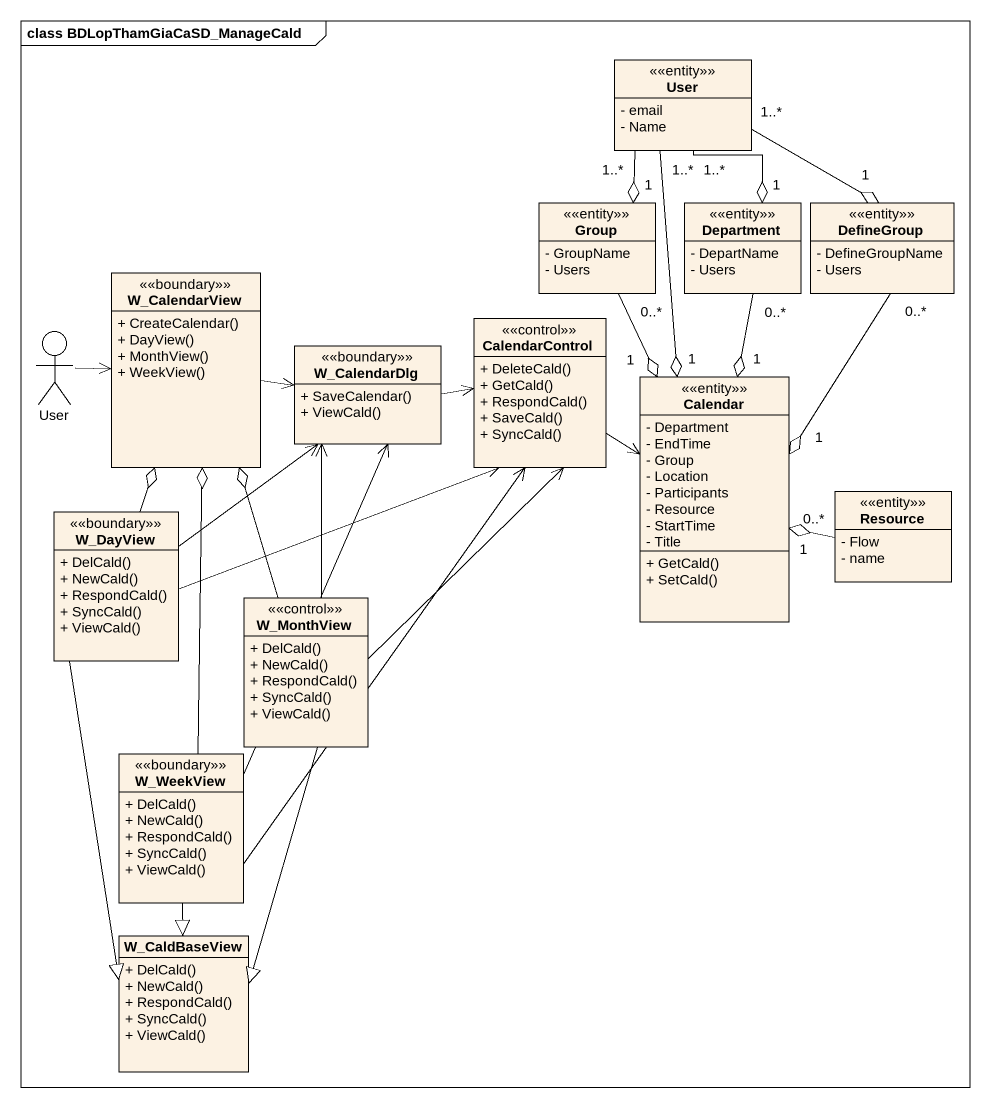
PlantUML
@startuml
mainframe class BDLopThamGiaCaSD_ManageCald
allowmixing
hide circle
hide empty members
skinparam classAttributeIconSize 0
class User <<entity>> {
  - email
  - Name
}
class "Group" as Group_ <<entity>> {
  - GroupName
  - Users
}
class Department <<entity>> {
  - DepartName
  - Users
}
class DefineGroup <<entity>> {
  - DefineGroupName
  - Users
}
class W_CalendarView <<boundary>> {
  + CreateCalendar()
  + DayView()
  + MonthView()
  + WeekView()
}
actor "User" as User_2
class CalendarControl <<control>> {
  + DeleteCald()
  + GetCald()
  + RespondCald()
  + SaveCald()
  + SyncCald()
}
class W_CalendarDlg <<boundary>> {
  + SaveCalendar()
  + ViewCald()
}
class Calendar <<entity>> {
  - Department
  - EndTime
  - Group
  - Location
  - Participants
  - Resource
  - StartTime
  - Title
  + GetCald()
  + SetCald()
}
class W_DayView <<boundary>> {
  + DelCald()
  + NewCald()
  + RespondCald()
  + SyncCald()
  + ViewCald()
}
class Resource <<entity>> {
  - Flow
  - name
}
class W_MonthView <<control>> {
  + DelCald()
  + NewCald()
  + RespondCald()
  + SyncCald()
  + ViewCald()
}
class W_WeekView <<boundary>> {
  + DelCald()
  + NewCald()
  + RespondCald()
  + SyncCald()
  + ViewCald()
}
class W_CaldBaseView {
  + DelCald()
  + NewCald()
  + RespondCald()
  + SyncCald()
  + ViewCald()
}
User "1..*" --o "1" Group_
User "1..*" --o "1" Department
User "1..*" --o "1" DefineGroup
User "1..*" --o "1" Calendar
Group_ "0..*" --o "1" Calendar
Department "0..*" --o "1" Calendar
DefineGroup "0..*" --o "1" Calendar
W_CalendarView -right-> W_CalendarDlg
User_2 -right-> W_CalendarView
CalendarControl --> Calendar
W_CalendarDlg -right-> CalendarControl
W_DayView -up-o W_CalendarView
W_DayView -right-> CalendarControl
W_DayView -up-> W_CalendarDlg
W_DayView --|> W_CaldBaseView
Resource "0..*" -left-o "1" Calendar
W_MonthView -up-o W_CalendarView
W_MonthView -up-> CalendarControl
W_MonthView -up-> W_CalendarDlg
W_MonthView --|> W_CaldBaseView
W_WeekView -up-o W_CalendarView
W_WeekView -up-> CalendarControl
W_WeekView -up-> W_CalendarDlg
W_WeekView --|> W_CaldBaseView
@enduml
